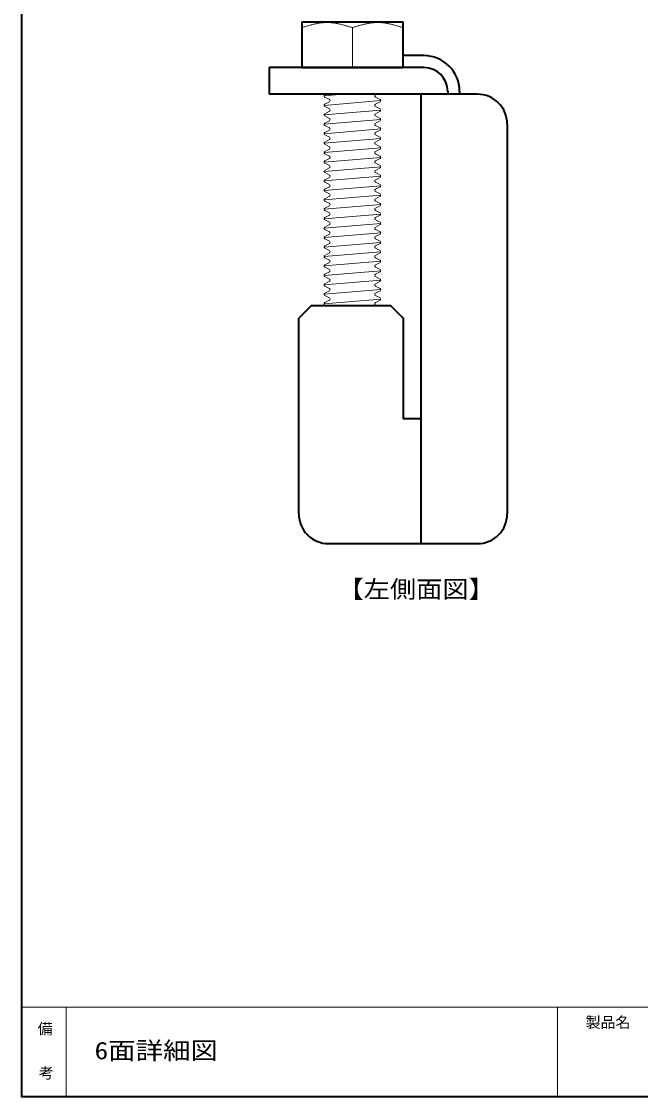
# Model space of a CAD drawing. Units: millimetres at full size, sheet at 1:1; details may follow other scales. Extents: x -492 to 492, y -348 to 348.
# Drawn here: x -492 to -388.1, y -347.8 to -167.1 of the extents above; entities that cross this region are included whole.
import ezdxf
from ezdxf.enums import TextEntityAlignment as Align

# ---------------------------------------------------------------- set-up
doc = ezdxf.new("R2010")
doc.units = ezdxf.units.MM
for name, color, linetype, lineweight in [('0-2_本体', 7, 'Continuous', 35), ('0-3_ボルト・ナット', 4, 'Continuous', 18), ('0-8', 4, 'Continuous', 18), ('F-0_図面枠', 4, 'Continuous', 18)]:
    doc.layers.add(name, color=color, linetype=linetype, lineweight=lineweight)
doc.layers.add('F-2_文字1', color=7, linetype='Continuous')
doc.layers.add('F-3_文字2', color=7, linetype='Continuous')
doc.styles.add('ＭＳ ゴシック', font='')
doc.styles.get('ＭＳ ゴシック').set_extended_font_data('MS Gothic')

msp = doc.modelspace()

# ---------------------------------------------------------------- linework, layer by layer
at = {"layer": '0-2_本体'}
for p, q in [((-424.44, -172.851), (-427.953, -172.851)), ((-450.44, -174.851), (-450.44, -179.351)), ((-424.44, -174.851), (-450.44, -174.851)), ((-415.44, -179.351), (-450.44, -179.351)), ((-424.94, -179.351), (-424.94, -254.851)), ((-420.44, -178.851), (-420.44, -179.351)), ((-418.44, -178.851), (-418.44, -179.351)), ((-410.44, -184.351), (-410.44, -249.851)), ((-443.319, -214.851), (-445.44, -216.973)), ((-445.44, -249.851), (-445.44, -216.973)), ((-440.44, -254.851), (-415.44, -254.851))]:
    msp.add_line(p, q, dxfattribs=at)
msp.add_lwpolyline([(-443.319, -214.851), (-430.061, -214.851), (-427.94, -216.973), (-427.94, -233.851), (-424.94, -233.851)], dxfattribs=at)
for centre, radius, start, end in [((-424.44, -178.851), 6, 0, 90), ((-424.44, -178.851), 4, 0, 90), ((-415.44, -184.351), 5, 0, 90), ((-440.44, -249.851), 5, 180, 270), ((-415.44, -249.851), 5, 270, 0)]:
    msp.add_arc(centre, radius, start, end, dxfattribs=at)
at = {"layer": '0-3_ボルト・ナット', "color": 7, "lineweight": 35}
for p, q in [((-444.953, -167.151), (-427.953, -167.151)), ((-444.953, -167.151), (-444.953, -174.851)), ((-427.953, -167.151), (-427.953, -174.851)), ((-444.953, -174.851), (-427.953, -174.851)), ((-444.953, -174.851), (-427.953, -174.851))]:
    msp.add_line(p, q, dxfattribs=at)
at = {"layer": '0-3_ボルト・ナット'}
for p, q in [((-441.019, -167.151), (-441.085, -167.117)), ((-432.576, -167.117), (-432.51, -167.151)), ((-436.44, -168.151), (-436.44, -174.851)), ((-436.44, -168.151), (-436.44, -174.406)), ((-441.203, -179.623), (-437.94, -179.351)), ((-441.203, -181.211), (-431.677, -180.417)), ((-440.935, -179.351), (-441.085, -179.43)), ((-440.304, -180.223), (-441.085, -179.817)), ((-440.304, -180.611), (-441.085, -181.017)), ((-432.576, -179.43), (-432.426, -179.351)), ((-432.576, -179.817), (-431.795, -180.223)), ((-432.576, -181.017), (-431.795, -180.611)), ((-441.203, -182.798), (-431.677, -182.004)), ((-440.304, -181.811), (-441.085, -181.404)), ((-440.304, -182.198), (-441.085, -182.605)), ((-432.576, -181.404), (-431.795, -181.811)), ((-432.576, -182.605), (-431.795, -182.198)), ((-441.203, -184.386), (-431.677, -183.592)), ((-440.304, -183.398), (-441.085, -182.992)), ((-440.304, -183.786), (-441.085, -184.192)), ((-432.576, -182.992), (-431.795, -183.398)), ((-432.576, -184.192), (-431.795, -183.786)), ((-441.203, -185.973), (-431.677, -185.179)), ((-440.304, -184.986), (-441.085, -184.579)), ((-440.304, -185.373), (-441.085, -185.78)), ((-432.576, -184.579), (-431.795, -184.986)), ((-432.576, -185.78), (-431.795, -185.373)), ((-441.203, -187.561), (-431.677, -186.767)), ((-440.304, -186.573), (-441.085, -186.167)), ((-440.304, -186.961), (-441.085, -187.367)), ((-440.304, -188.161), (-441.085, -187.754)), ((-432.576, -186.167), (-431.795, -186.573)), ((-432.576, -187.367), (-431.795, -186.961)), ((-432.576, -187.754), (-431.795, -188.161)), ((-441.203, -189.148), (-431.677, -188.354)), ((-440.304, -188.548), (-441.085, -188.955)), ((-440.304, -189.748), (-441.085, -189.342)), ((-432.576, -188.955), (-431.795, -188.548)), ((-432.576, -189.342), (-431.795, -189.748)), ((-441.203, -190.736), (-431.677, -189.942)), ((-440.304, -190.136), (-441.085, -190.542)), ((-440.304, -191.336), (-441.085, -190.929)), ((-432.576, -190.542), (-431.795, -190.136)), ((-432.576, -190.929), (-431.795, -191.336)), ((-441.203, -192.323), (-431.677, -191.529)), ((-441.203, -193.911), (-431.677, -193.117)), ((-440.304, -191.723), (-441.085, -192.13)), ((-440.304, -192.923), (-441.085, -192.517)), ((-432.576, -192.13), (-431.795, -191.723)), ((-432.576, -192.517), (-431.795, -192.923)), ((-441.203, -195.498), (-431.677, -194.704)), ((-440.304, -193.311), (-441.085, -193.717)), ((-440.304, -194.511), (-441.085, -194.104)), ((-440.304, -194.898), (-441.085, -195.305)), ((-432.576, -193.717), (-431.795, -193.311)), ((-432.576, -194.104), (-431.795, -194.511)), ((-432.576, -195.305), (-431.795, -194.898)), ((-441.203, -197.086), (-431.677, -196.292)), ((-440.304, -196.098), (-441.085, -195.692)), ((-440.304, -196.486), (-441.085, -196.892)), ((-432.576, -195.692), (-431.795, -196.098)), ((-432.576, -196.892), (-431.795, -196.486)), ((-441.203, -198.673), (-431.677, -197.879)), ((-440.304, -197.686), (-441.085, -197.279)), ((-440.304, -198.073), (-441.085, -198.48)), ((-432.576, -197.279), (-431.795, -197.686)), ((-432.576, -198.48), (-431.795, -198.073)), ((-441.203, -200.261), (-431.677, -199.467)), ((-440.304, -199.273), (-441.085, -198.867)), ((-440.304, -199.661), (-441.085, -200.067)), ((-440.304, -200.861), (-441.085, -200.454)), ((-432.576, -198.867), (-431.795, -199.273)), ((-432.576, -200.067), (-431.795, -199.661)), ((-432.576, -200.454), (-431.795, -200.861)), ((-441.203, -201.848), (-431.677, -201.054)), ((-440.304, -201.248), (-441.085, -201.655)), ((-440.304, -202.448), (-441.085, -202.042)), ((-432.576, -201.655), (-431.795, -201.248)), ((-432.576, -202.042), (-431.795, -202.448)), ((-441.203, -203.436), (-431.677, -202.642)), ((-440.304, -202.836), (-441.085, -203.242)), ((-440.304, -204.036), (-441.085, -203.629)), ((-432.576, -203.242), (-431.795, -202.836)), ((-432.576, -203.629), (-431.795, -204.036)), ((-441.203, -205.023), (-431.677, -204.229)), ((-441.203, -206.611), (-431.677, -205.817)), ((-440.304, -204.423), (-441.085, -204.83)), ((-440.304, -205.623), (-441.085, -205.217)), ((-432.576, -204.83), (-431.795, -204.423)), ((-432.576, -205.217), (-431.795, -205.623)), ((-441.203, -208.198), (-431.677, -207.404)), ((-440.304, -206.011), (-441.085, -206.417)), ((-440.304, -207.211), (-441.085, -206.804)), ((-440.304, -207.598), (-441.085, -208.005)), ((-432.576, -206.417), (-431.795, -206.011)), ((-432.576, -206.804), (-431.795, -207.211)), ((-432.576, -208.005), (-431.795, -207.598)), ((-441.203, -209.786), (-431.677, -208.992)), ((-440.304, -208.798), (-441.085, -208.392)), ((-440.304, -209.186), (-441.085, -209.592)), ((-432.576, -208.392), (-431.795, -208.798)), ((-432.576, -209.592), (-431.795, -209.186)), ((-441.203, -211.373), (-431.677, -210.579)), ((-440.304, -210.386), (-441.085, -209.979)), ((-440.304, -210.773), (-441.085, -211.18)), ((-432.576, -209.979), (-431.795, -210.386)), ((-432.576, -211.18), (-431.795, -210.773)), ((-441.203, -212.961), (-431.677, -212.167)), ((-440.304, -211.973), (-441.085, -211.567)), ((-440.304, -212.361), (-441.085, -212.767)), ((-432.576, -211.567), (-431.795, -211.973)), ((-432.576, -212.767), (-431.795, -212.361)), ((-441.203, -214.548), (-431.677, -213.754)), ((-440.304, -213.561), (-441.085, -213.154)), ((-440.304, -213.948), (-441.085, -214.355)), ((-440.875, -214.851), (-441.085, -214.742)), ((-432.576, -213.154), (-431.795, -213.561)), ((-432.576, -214.355), (-431.795, -213.948))]:
    msp.add_line(p, q, dxfattribs=at)
for points in [[(-444.953, -168.151), (-444.868, -168.125), (-444.722, -168.081), (-444.576, -168.036), (-444.43, -167.992), (-444.283, -167.948), (-444.137, -167.905), (-443.991, -167.862), (-443.845, -167.82), (-443.699, -167.779), (-443.552, -167.738), (-443.406, -167.699), (-443.26, -167.661), (-443.114, -167.624), (-442.968, -167.588), (-442.821, -167.554), (-442.675, -167.521), (-442.529, -167.49), (-442.383, -167.46), (-442.237, -167.433), (-442.09, -167.407), (-441.944, -167.384), (-441.798, -167.363), (-441.652, -167.344), (-441.506, -167.327), (-441.36, -167.313), (-441.213, -167.301), (-441.067, -167.292), (-440.921, -167.286), (-440.775, -167.283), (-440.69, -167.283), (-440.605, -167.283), (-440.46, -167.286), (-440.314, -167.293), (-440.168, -167.302), (-440.022, -167.313), (-439.877, -167.328), (-439.731, -167.344), (-439.585, -167.363), (-439.439, -167.385)], [(-439.439, -167.385), (-439.294, -167.408), (-439.148, -167.434), (-439.002, -167.461), (-438.856, -167.491), (-438.711, -167.522), (-438.565, -167.555), (-438.419, -167.589), (-438.273, -167.624), (-438.128, -167.661), (-437.982, -167.7), (-437.836, -167.739), (-437.691, -167.779), (-437.545, -167.821), (-437.399, -167.863), (-437.253, -167.905), (-437.108, -167.949), (-436.962, -167.992), (-436.816, -168.036), (-436.67, -168.081), (-436.525, -168.125), (-436.44, -168.151), (-436.355, -168.125), (-436.21, -168.081), (-436.064, -168.036), (-435.918, -167.992), (-435.772, -167.948), (-435.627, -167.905), (-435.481, -167.862), (-435.335, -167.82), (-435.189, -167.779), (-435.044, -167.738), (-434.898, -167.699), (-434.752, -167.661), (-434.606, -167.624), (-434.461, -167.588), (-434.315, -167.554), (-434.169, -167.521), (-434.023, -167.49), (-433.878, -167.46)], [(-433.878, -167.46), (-433.732, -167.433), (-433.586, -167.407), (-433.44, -167.384), (-433.295, -167.363), (-433.149, -167.344), (-433.003, -167.327), (-432.858, -167.313), (-432.712, -167.301), (-432.566, -167.292), (-432.42, -167.286), (-432.275, -167.283), (-432.19, -167.283), (-432.106, -167.283), (-431.96, -167.286), (-431.815, -167.293), (-431.67, -167.302), (-431.525, -167.313), (-431.379, -167.328), (-431.234, -167.344), (-431.089, -167.363), (-430.943, -167.385), (-430.798, -167.408), (-430.653, -167.434), (-430.507, -167.461), (-430.362, -167.491), (-430.217, -167.522), (-430.071, -167.555), (-429.926, -167.589), (-429.781, -167.624), (-429.636, -167.661), (-429.49, -167.7), (-429.345, -167.739), (-429.2, -167.779), (-429.054, -167.821), (-428.909, -167.863), (-428.764, -167.905), (-428.618, -167.949), (-428.473, -167.992), (-428.328, -168.036)], [(-428.328, -168.036), (-428.183, -168.081), (-428.037, -168.125), (-427.953, -168.151)], [(-432.576, -214.742), (-432.366, -214.851), (-440.875, -214.851)]]:
    msp.add_lwpolyline(points, dxfattribs=at)
for centre, start, end in [((-440.984, -179.623), 117.5, 242.5), ((-440.405, -180.417), 297.5, 62.5), ((-432.475, -179.623), 117.5, 242.5), ((-431.896, -180.417), 297.5, 62.5), ((-440.984, -181.211), 117.5, 242.5), ((-440.405, -182.004), 297.5, 62.5), ((-432.475, -181.211), 117.5, 242.5), ((-431.896, -182.004), 297.5, 62.5), ((-440.984, -182.798), 117.5, 242.5), ((-440.984, -184.386), 117.5, 242.5), ((-440.405, -183.592), 297.5, 62.5), ((-432.475, -182.798), 117.5, 242.5), ((-432.475, -184.386), 117.5, 242.5), ((-431.896, -183.592), 297.5, 62.5), ((-440.984, -185.973), 117.5, 242.5), ((-440.405, -185.179), 297.5, 62.5), ((-432.475, -185.973), 117.5, 242.5), ((-431.896, -185.179), 297.5, 62.5), ((-440.984, -187.561), 117.5, 242.5), ((-440.405, -186.767), 297.5, 62.5), ((-432.475, -187.561), 117.5, 242.5), ((-431.896, -186.767), 297.5, 62.5), ((-440.984, -189.148), 117.5, 242.5), ((-440.405, -188.354), 297.5, 62.5), ((-432.475, -189.148), 117.5, 242.5), ((-431.896, -188.354), 297.5, 62.5), ((-440.984, -190.736), 117.5, 242.5), ((-440.405, -189.942), 297.5, 62.5), ((-440.405, -191.529), 297.5, 62.5), ((-432.475, -190.736), 117.5, 242.5), ((-431.896, -189.942), 297.5, 62.5), ((-431.896, -191.529), 297.5, 62.5), ((-440.984, -192.323), 117.5, 242.5), ((-440.405, -193.117), 297.5, 62.5), ((-432.475, -192.323), 117.5, 242.5), ((-431.896, -193.117), 297.5, 62.5), ((-440.984, -193.911), 117.5, 242.5), ((-440.405, -194.704), 297.5, 62.5), ((-432.475, -193.911), 117.5, 242.5), ((-431.896, -194.704), 297.5, 62.5), ((-440.984, -195.498), 117.5, 242.5), ((-440.405, -196.292), 297.5, 62.5), ((-432.475, -195.498), 117.5, 242.5), ((-431.896, -196.292), 297.5, 62.5), ((-440.984, -197.086), 117.5, 242.5), ((-440.984, -198.673), 117.5, 242.5), ((-440.405, -197.879), 297.5, 62.5), ((-432.475, -197.086), 117.5, 242.5), ((-432.475, -198.673), 117.5, 242.5), ((-431.896, -197.879), 297.5, 62.5), ((-440.984, -200.261), 117.5, 242.5), ((-440.405, -199.467), 297.5, 62.5), ((-432.475, -200.261), 117.5, 242.5), ((-431.896, -199.467), 297.5, 62.5), ((-440.984, -201.848), 117.5, 242.5), ((-440.405, -201.054), 297.5, 62.5), ((-432.475, -201.848), 117.5, 242.5), ((-431.896, -201.054), 297.5, 62.5), ((-440.984, -203.436), 117.5, 242.5), ((-440.405, -202.642), 297.5, 62.5), ((-440.405, -204.229), 297.5, 62.5), ((-432.475, -203.436), 117.5, 242.5), ((-431.896, -202.642), 297.5, 62.5), ((-431.896, -204.229), 297.5, 62.5), ((-440.984, -205.023), 117.5, 242.5), ((-440.405, -205.817), 297.5, 62.5), ((-432.475, -205.023), 117.5, 242.5), ((-431.896, -205.817), 297.5, 62.5), ((-440.984, -206.611), 117.5, 242.5), ((-440.405, -207.404), 297.5, 62.5), ((-432.475, -206.611), 117.5, 242.5), ((-431.896, -207.404), 297.5, 62.5), ((-440.984, -208.198), 117.5, 242.5), ((-440.405, -208.992), 297.5, 62.5), ((-432.475, -208.198), 117.5, 242.5), ((-431.896, -208.992), 297.5, 62.5), ((-440.984, -209.786), 117.5, 242.5), ((-440.984, -211.373), 117.5, 242.5), ((-440.405, -210.579), 297.5, 62.5), ((-432.475, -209.786), 117.5, 242.5), ((-432.475, -211.373), 117.5, 242.5), ((-431.896, -210.579), 297.5, 62.5), ((-440.984, -212.961), 117.5, 242.5), ((-440.405, -212.167), 297.5, 62.5), ((-432.475, -212.961), 117.5, 242.5), ((-431.896, -212.167), 297.5, 62.5), ((-440.984, -214.548), 117.5, 242.5), ((-440.405, -213.754), 297.5, 62.5), ((-432.475, -214.548), 117.5, 242.5), ((-431.896, -213.754), 297.5, 62.5)]:
    msp.add_arc(centre, 0.218, start, end, dxfattribs=at)
at = {"layer": 'F-0_図面枠'}
for p, q in [((-492, -332.75), (-102.5, -332.75)), ((-484.5, -332.75), (-484.5, -347.75)), ((-402, -332.75), (-402, -347.75))]:
    msp.add_line(p, q, dxfattribs=at)
at = {"layer": 'F-0_図面枠', "color": 7, "lineweight": 35}
msp.add_lwpolyline([(-492, -72.75), (-492, -347.75), (-102.5, -347.75)], dxfattribs=at)

# ---------------------------------------------------------------- texts
at = {"layer": '0-8', "color": 7, "style": 'ＭＳ ゴシック', "width": 1.1}
msp.add_text('【左側面図】', height=2.933, dxfattribs=at).set_placement((-438.94, -264.851), align=Align.BOTTOM_LEFT)
at = {"layer": 'F-2_文字1', "style": 'ＭＳ ゴシック'}
for s, p in [('製品名', (-397.273, -336.752)), ('備', (-489.289, -337.837)), ('考', (-489.11, -345.26))]:
    msp.add_text(s, height=1.833, dxfattribs=at).set_placement(p, align=Align.BOTTOM_LEFT)
at = {"layer": 'F-3_文字2', "style": 'ＭＳ ゴシック', "width": 1.15}
msp.add_text('6面詳細図', height=2.933, dxfattribs=at).set_placement((-479.736, -342.382), align=Align.BOTTOM_LEFT)

doc.saveas('drawing.dxf')
